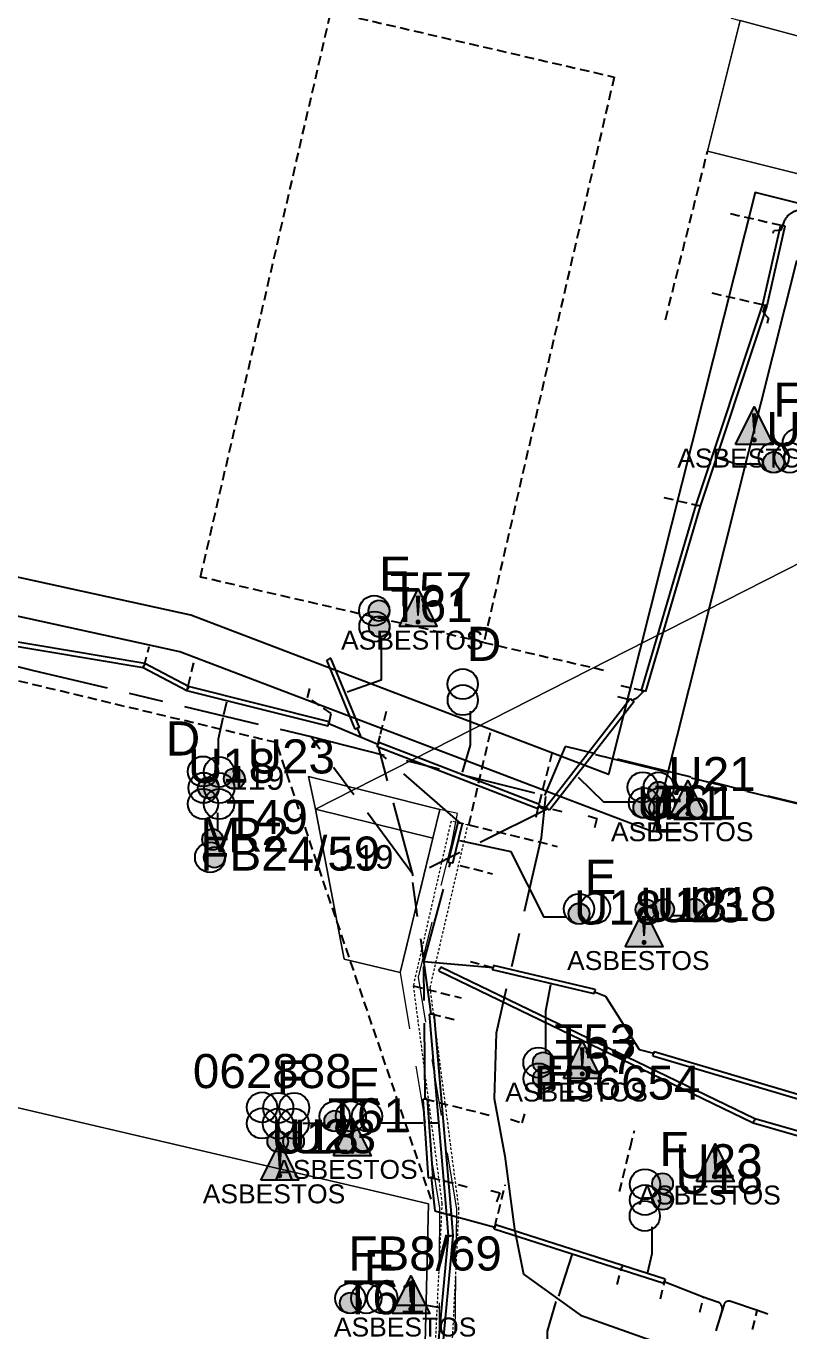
# Model space of a CAD drawing. Header units: metres. Extents: x 313711 to 315840, y 6256069 to 6257554.
# Drawn here: x 315249.5 to 315289.8, y 6256413.3 to 6256482.2 of the extents above; entities that cross this region are included whole.
import ezdxf
from ezdxf.enums import TextEntityAlignment as Align

# ---------------------------------------------------------------- set-up
doc = ezdxf.new("R2010")
doc.units = ezdxf.units.M
for name, pattern in [('Cable Exist UG', [8.2, 4, -1.2, 1.8, -1.2]), ('Dash', [5, 3, -2]), ('DASHED', [0.75, 0.5, -0.25]), ('HIDDEN', [0.375, 0.25, -0.125]), ('HIDDEN2', [0.1875, 0.125, -0.0625])]:
    doc.linetypes.add(name, pattern=pattern)
doc.layers.get('0').update_dxf_attribs({"color": 6})
for name, color, linetype in [('_User DUCT CONFIGS', 7, 'Continuous'), ('_User EARTHING', 7, 'Continuous'), ('Duct_SP_EXT', 7, 'Continuous'), ('Mains_HV_EXT', 7, 'Continuous'), ('Trench_SP_EXT', 7, 'Continuous'), ('UG_Details_SP_MISC', 7, 'Continuous')]:
    doc.layers.add(name, color=color, linetype=linetype)
for name, color, linetype, lineweight in [('Cadastre Easements_SP_EXT', 9, 'Continuous', 5), ('Cadastre Land Parcels_SP_EXT', 9, 'Continuous', 5), ('Cadastre Other Property_SP_EXT', 9, 'HIDDEN', 5)]:
    doc.layers.add(name, color=color, linetype=linetype, lineweight=lineweight)
doc.layers.add('UNKNOWN_FEATURES', color=1, linetype='DASHED', plot=False)
doc.styles.add('iecNAME', font='times.ttf')
doc.styles.get("Standard").update_dxf_attribs({"font": 'arial.ttf'})
doc.linetypes.add('Cable P UG', pattern='A,6,-0.5,["P",Standard,S=1.7,R=0,X=0.5,Y=-1],-2.9', length=9.4)

# ---------------------------------------------------------------- blocks, each defined once
blk = doc.blocks.new('DUCT_EXT')
blk.add_circle((0, 0.8), 0.8)
at = {"flags": 1}
blk.add_attdef('Z', (0, 0), '', height=0.2, dxfattribs=at)
at = {"flags": 9}
for tag, p in [('DUCT_CODE', (0, 0)), ('XSECT_TYPE', (0, -0.2)), ('STATE', (0, -0.6)), ('FB_REFERENCE', (0, -0.4)), ('NOTES', (0, -0.8))]:
    blk.add_attdef(tag, text='', height=0.2, dxfattribs=at).set_placement(p, align=Align.MIDDLE_LEFT)
blk = doc.blocks.new('WARNING_FEATURE_EXT')
h = blk.add_hatch(color=2)
h.dxf.hatch_style = 1
h.paths.add_polyline_path([(0.001, 1.995), (-0.994, -0.001), (0.997, -0.001)])
at = {"color": 18, "true_color": 0x000000}
blk.add_lwpolyline([(-0.994, -0.001), (0.001, 1.995), (0.997, -0.001)], close=True, dxfattribs=at)
at = {"color": 18, "true_color": 0x000000, "insert": (0.001, 0.872), "char_height": 1.5, "attachment_point": 5, "line_spacing_factor": 1.5, "style": 'iecNAME'}
blk.add_mtext_dynamic_manual_height_columns('!', width=1.5, gutter_width=4, heights=[0], dxfattribs=at)
at = {"color": 2, "flags": 1}
for tag, p in [('STATE', (1.191, 2.008)), ('HAZMAT_ID', (1.191, 0.723))]:
    blk.add_attdef(tag, p, '', height=0.8, dxfattribs=at)
at = {"color": 2}
blk.add_attdef('WARNING_TYPE', text='', height=1, dxfattribs=at).set_placement((-4.067, -1.217), (4.875, -1.217), align=Align.ALIGNED)
at = {"color": 2, "flags": 1}
blk.add_attdef('WARNING_DESC', text='', height=0.8, dxfattribs=at).set_placement((1.191, -0.562), align=Align.MIDDLE_CENTER)
blk = doc.blocks.new('CABLE_LARGE_EXT')
h = blk.add_hatch(color=256)
edge = h.paths.add_edge_path()
edge.add_arc((0, 0.55), 0.55, 0, 360)
blk.add_circle((0, 0.55), 0.55)
at = {"flags": 1}
blk.add_attdef('Z', (0, 0), '', height=0.2, dxfattribs=at)
at = {"flags": 9}
for tag, p in [('COND_CODE', (0, 0)), ('XSECT_SIZE', (0, -0.6)), ('STATE', (0, -0.4)), ('FB_REFERENCE', (0, -0.2)), ('NOTES', (0, -0.8))]:
    blk.add_attdef(tag, text='', height=0.2, dxfattribs=at).set_placement(p, align=Align.MIDDLE_LEFT)

msp = doc.modelspace()

# ---------------------------------------------------------------- linework, layer by layer
at = {"layer": '_User DUCT CONFIGS'}
for points in [[(315288.308, 6256459.063), (315287.064, 6256459.063), (315286.086, 6256459.385)], [(315268.294, 6256449.935), (315268.294, 6256447.644), (315266.494, 6256447.02)], [(315259.985, 6256445.846), (315260.142, 6256446.502)], [(315259.692, 6256443.196), (315259.692, 6256444.555), (315259.946, 6256445.68)], [(315272.997, 6256446.008), (315272.997, 6256444.225), (315272.585, 6256442.793)], [(315281.697, 6256441.203), (315280.062, 6256441.203), (315278.717, 6256442.513)], [(315259.666, 6256439.721), (315259.666, 6256440.642)], [(315278.108, 6256435.142), (315276.918, 6256435.142), (315275.174, 6256438.585), (315272.455, 6256439.171)], [(315284.378, 6256435.202), (315283.629, 6256435.202)], [(315276.993, 6256427.963), (315276.993, 6256430.193), (315277.267, 6256431.582)], [(315264.165, 6256424.256), (315265.301, 6256424.256)], [(315268.093, 6256424.266), (315269.642, 6256424.266), (315270.519, 6256424.266)], [(315270.874, 6256424.267), (315271.272, 6256424.276)], [(315282.607, 6256418.779), (315282.607, 6256417.35), (315282.372, 6256416.373)], [(315277.678, 6256415.122), (315278.392, 6256417.304)], [(315268.974, 6256414.633), (315270.685, 6256414.633), (315271.403, 6256414.515)], [(315277.091, 6256411.268), (315277.091, 6256413.266), (315277.551, 6256414.828)]]:
    msp.add_lwpolyline(points, dxfattribs=at)
at = {"layer": 'Cadastre Easements_SP_EXT', "linetype": 'Dash'}
msp.add_lwpolyline([(315271.549, 6256397.721), (315272.148, 6256408.156), (315272.297, 6256419.72), (315270.266, 6256431.963), (315272.01, 6256438.96), (315272.33, 6256440.606), (315271.401, 6256440.817), (315271.033, 6256439.306), (315269.308, 6256432.203), (315271.377, 6256419.763), (315271.329, 6256408.176), (315270.839, 6256398.178), (315268.528, 6256388.627), (315269.155, 6256388.484), (315271.549, 6256397.721)], close=True, dxfattribs=at)
at = {"layer": 'Cadastre Land Parcels_SP_EXT', "linetype": 'Continuous'}
for points in [[(315313.271, 6256509.492), (315294.772, 6256514.122), (315286.801, 6256482.619), (315287.274, 6256482.499), (315304.636, 6256477.824), (315313.271, 6256509.492)], [(315330.658, 6256503.14), (315329.834, 6256504.511), (315327.076, 6256506.042), (315313.271, 6256509.492), (315304.636, 6256477.824), (315287.274, 6256482.499), (315285.548, 6256475.592), (315317.476, 6256467.602), (315320.631, 6256467.654), (315322.244, 6256468.621), (315323.338, 6256469.277), (315324.869, 6256472.035), (315331.512, 6256498.651), (315331.458, 6256501.806), (315330.658, 6256503.14)], [(315264.818, 6256440.832), (315271.033, 6256439.306), (315271.401, 6256440.817), (315264.45, 6256442.564), (315264.818, 6256440.832)], [(315271.033, 6256439.306), (315264.818, 6256440.832), (315266.344, 6256432.923), (315269.308, 6256432.203), (315271.033, 6256439.306)]]:
    msp.add_lwpolyline(points, close=True, dxfattribs=at)
for points in [[(315331.512, 6256498.651), (315324.869, 6256472.035), (315323.338, 6256469.277), (315322.244, 6256468.621), (315320.631, 6256467.654), (315317.476, 6256467.602), (315264.818, 6256440.832), (315264.45, 6256442.564), (315271.401, 6256440.817), (315271.033, 6256439.306), (315269.308, 6256432.203), (315266.344, 6256432.923), (315264.818, 6256440.832), (315317.476, 6256467.602), (315285.548, 6256475.592), (315287.274, 6256482.499)], [(315270.517, 6256408.196), (315270.804, 6256419.993), (315268.726, 6256420.479), (315237.264, 6256427.827), (315227.538, 6256430.065), (315227.587, 6256430.295), (315215.34, 6256432.869), (315215.061, 6256434.078), (315207.086, 6256432.557), (315212.439, 6256407.014)], [(315237.264, 6256427.827), (315268.726, 6256420.479), (315270.804, 6256419.993), (315270.517, 6256408.196)]]:
    msp.add_lwpolyline(points, dxfattribs=at)
at = {"layer": 'Cadastre Other Property_SP_EXT', "linetype": 'HIDDEN2'}
msp.add_lwpolyline([(315270.938, 6256408.131), (315271.832, 6256407.969), (315272.409, 6256419.718), (315270.887, 6256431.421), (315272.881, 6256440.006), (315271.989, 6256440.208), (315269.991, 6256431.505), (315271.508, 6256420.02), (315270.938, 6256408.131)], close=True, dxfattribs=at)
at = {"layer": 'Duct_SP_EXT'}
for p, q in [((315289.394, 6256471.683), (315288.448, 6256467.494)), ((315289.628, 6256471.63), (315288.68, 6256467.429)), ((315289.394, 6256471.683), (315289.511, 6256471.656)), ((315289.628, 6256471.63), (315289.511, 6256471.656)), ((315288.448, 6256467.494), (315284.921, 6256456.92)), ((315288.68, 6256467.429), (315285.15, 6256456.848)), ((315288.448, 6256467.494), (315288.564, 6256467.462)), ((315288.68, 6256467.429), (315288.564, 6256467.462)), ((315284.921, 6256456.92), (315282.042, 6256447.114)), ((315285.15, 6256456.848), (315282.272, 6256447.047)), ((315284.921, 6256456.92), (315285.035, 6256456.884)), ((315285.15, 6256456.848), (315285.035, 6256456.884)), ((315255.722, 6256448.294), (315246.717, 6256449.806)), ((315255.799, 6256448.524), (315246.764, 6256450.041)), ((315255.722, 6256448.294), (315255.76, 6256448.409)), ((315255.799, 6256448.524), (315255.76, 6256448.409)), ((315258.114, 6256447.317), (315255.799, 6256448.524)), ((315265.417, 6256448.713), (315265.528, 6256448.759)), ((315266.921, 6256445.067), (315265.417, 6256448.713)), ((315265.639, 6256448.805), (315265.528, 6256448.759)), ((315267.143, 6256445.158), (315265.639, 6256448.805)), ((315258.028, 6256447.092), (315255.722, 6256448.294)), ((315258.028, 6256447.092), (315258.071, 6256447.204)), ((315265.49, 6256445.215), (315258.028, 6256447.092)), ((315258.114, 6256447.317), (315258.071, 6256447.204)), ((315265.549, 6256445.448), (315258.114, 6256447.317)), ((315282.042, 6256447.114), (315282.157, 6256447.08)), ((315282.272, 6256447.047), (315282.157, 6256447.08)), ((315281.469, 6256446.675), (315277.011, 6256440.938)), ((315281.658, 6256446.528), (315277.201, 6256440.79)), ((315281.469, 6256446.675), (315281.564, 6256446.601)), ((315281.658, 6256446.528), (315281.564, 6256446.601)), ((315265.49, 6256445.215), (315265.519, 6256445.332)), ((315265.549, 6256445.448), (315265.519, 6256445.332)), ((315266.921, 6256445.067), (315267.032, 6256445.113)), ((315267.143, 6256445.158), (315267.032, 6256445.113)), ((315268.084, 6256444.127), (315268.127, 6256444.239)), ((315268.17, 6256444.351), (315268.127, 6256444.239)), ((315276.661, 6256441.086), (315268.17, 6256444.351)), ((315276.575, 6256440.862), (315268.084, 6256444.127)), ((315276.575, 6256440.862), (315276.618, 6256440.974)), ((315276.661, 6256441.086), (315276.618, 6256440.974)), ((315277.011, 6256440.938), (315277.106, 6256440.864)), ((315277.201, 6256440.79), (315277.106, 6256440.864)), ((315271.844, 6256438.041), (315272.369, 6256440.133)), ((315272.076, 6256437.982), (315272.602, 6256440.074)), ((315272.369, 6256440.133), (315272.485, 6256440.103)), ((315272.602, 6256440.074), (315272.485, 6256440.103)), ((315271.844, 6256438.041), (315271.96, 6256438.011)), ((315272.076, 6256437.982), (315271.96, 6256438.011)), ((315271.451, 6256432.511), (315271.399, 6256432.403)), ((315271.451, 6256432.511), (315288.049, 6256424.496)), ((315274.234, 6256432.581), (315274.207, 6256432.465)), ((315279.608, 6256431.316), (315274.234, 6256432.581)), ((315271.347, 6256432.295), (315271.399, 6256432.403)), ((315271.347, 6256432.295), (315287.963, 6256424.271)), ((315274.179, 6256432.348), (315274.207, 6256432.465)), ((315279.553, 6256431.083), (315274.179, 6256432.348)), ((315279.553, 6256431.083), (315279.581, 6256431.199)), ((315279.608, 6256431.316), (315279.581, 6256431.199)), ((315270.837, 6256430.019), (315270.957, 6256430.029)), ((315270.837, 6256430.019), (315271.75, 6256419.418)), ((315271.076, 6256430.039), (315270.957, 6256430.029)), ((315271.076, 6256430.039), (315271.989, 6256419.439)), ((315282.647, 6256427.81), (315282.681, 6256427.925)), ((315282.647, 6256427.81), (315315.728, 6256417.99)), ((315282.716, 6256428.04), (315282.681, 6256427.925)), ((315282.716, 6256428.04), (315315.797, 6256418.22)), ((315270.495, 6256425.524), (315270.615, 6256425.532)), ((315270.495, 6256425.524), (315270.788, 6256421.374)), ((315270.735, 6256425.54), (315270.615, 6256425.532)), ((315270.735, 6256425.54), (315271.028, 6256421.391)), ((315287.963, 6256424.271), (315288.006, 6256424.383)), ((315287.963, 6256424.271), (315316.492, 6256416.072)), ((315288.049, 6256424.496), (315288.006, 6256424.383)), ((315288.049, 6256424.496), (315316.558, 6256416.303)), ((315270.788, 6256421.374), (315270.908, 6256421.383)), ((315271.028, 6256421.391), (315270.908, 6256421.383)), ((315271.75, 6256419.418), (315271.87, 6256419.428)), ((315271.75, 6256419.418), (315271.87, 6256419.428)), ((315271.75, 6256419.418), (315271.846, 6256418.301)), ((315271.989, 6256419.439), (315271.87, 6256419.428)), ((315271.989, 6256419.439), (315271.87, 6256419.428)), ((315271.989, 6256419.439), (315272.087, 6256418.3)), ((315274.26, 6256418.647), (315274.296, 6256418.762)), ((315274.333, 6256418.876), (315274.296, 6256418.762)), ((315281.048, 6256416.739), (315274.333, 6256418.876)), ((315271.846, 6256418.301), (315271.096, 6256410.283)), ((315272.087, 6256418.3), (315271.335, 6256410.261)), ((315271.846, 6256418.301), (315271.967, 6256418.3)), ((315272.087, 6256418.3), (315271.967, 6256418.3)), ((315280.976, 6256416.51), (315274.26, 6256418.647)), ((315280.976, 6256416.51), (315281.012, 6256416.625)), ((315280.976, 6256416.51), (315281.012, 6256416.625)), ((315281.048, 6256416.739), (315281.012, 6256416.625)), ((315281.048, 6256416.739), (315281.012, 6256416.625)), ((315283.305, 6256416.021), (315281.048, 6256416.739)), ((315283.233, 6256415.792), (315280.976, 6256416.51)), ((315283.305, 6256416.021), (315283.269, 6256415.906)), ((315283.233, 6256415.792), (315283.269, 6256415.906))]:
    msp.add_line(p, q, dxfattribs=at)
at = {"layer": 'Mains_HV_EXT', "linetype": 'Cable P UG'}
for points in [[(315328.997, 6256476.09), (315324.46, 6256468.2), (315323.016, 6256467.335), (315321.058, 6256466.161), (315317.303, 6256466.099), (315288.067, 6256473.415), (315280.316, 6256442.663), (315258.23, 6256451.077), (315198.578, 6256464.139), (315188.112, 6256441.751), (315188.112, 6256441.751), (315195.592, 6256402.943)], [(315329.923, 6256471.826), (315326.688, 6256466.039), (315324.558, 6256464.761), (315321.911, 6256463.175), (315316.958, 6256463.093), (315290.244, 6256469.778), (315282.647, 6256439.635), (315257.657, 6256449.155), (315199.712, 6256461.843), (315190.199, 6256441.492), (315197.563, 6256403.338)]]:
    msp.add_lwpolyline(points, dxfattribs=at)
at = {"layer": 'Trench_SP_EXT', "linetype": 'Cable Exist UG'}
for points in [[(315290.737, 6256472.438, 0.432373), (315289.511, 6256471.656)], [(315282.157, 6256447.08, -0.165266), (315281.564, 6256446.601)], [(315277.106, 6256440.864, -0.24728), (315276.624, 6256440.995)], [(315283.26, 6256415.887), (315285.316, 6256415.073), (315286.077, 6256414.816), (315286.077, 6256414.816, -0.350115), (315286.323, 6256414.399), (315286.323, 6256414.399), (315285.991, 6256413.285)], [(315288.733, 6256414.163), (315288.176, 6256414.367), (315286.73, 6256414.848), (315286.73, 6256414.848, 0.418406), (315286.398, 6256414.634), (315286.398, 6256414.634), (315285.991, 6256413.306)]]:
    msp.add_lwpolyline(points, format="xyb", dxfattribs=at)
for points in [[(315304.257, 6256453.6), (315300.602, 6256438.632), (315278.039, 6256444.142)], [(315248.142, 6256448.593), (315249.928, 6256448.167), (315264.572, 6256444.672), (315276.949, 6256441.558), (315278.039, 6256444.142)], [(315268.128, 6256444.261), (315265.524, 6256445.337)], [(315267.032, 6256445.113), (315267.224, 6256444.634)], [(315269.954, 6256437.427), (315264.572, 6256444.672)], [(315269.986, 6256437.308), (315268.126, 6256444.233)], [(315272.514, 6256440.089), (315268.291, 6256443.737)], [(315276.976, 6256441.515), (315276.753, 6256439.331), (315274.374, 6256429.014), (315274.277, 6256425.551), (315274.833, 6256422.516), (315275.338, 6256418.663), (315275.818, 6256416.285)], [(315277.106, 6256440.864), (315269.986, 6256437.308)], [(315270.56, 6256432.756), (315271.96, 6256438.011)], [(315270.947, 6256430.029), (315269.932, 6256437.176)], [(315274.207, 6256432.465), (315270.557, 6256432.775)], [(315270.615, 6256425.532), (315270.557, 6256432.775)], [(315279.542, 6256431.209), (315280.143, 6256430.956), (315281.923, 6256428.139), (315282.686, 6256427.943)], [(315270.933, 6256421.376), (315271.135, 6256419.621), (315274.296, 6256418.762)], [(315275.818, 6256416.285), (315278.839, 6256414.121), (315282.954, 6256412.65), (315285.712, 6256411.685), (315289.658, 6256410.392), (315290.877, 6256409.993)]]:
    msp.add_lwpolyline(points, dxfattribs=at)
at = {"layer": 'UG_Details_SP_MISC', "linetype": 'Cable Exist UG', "flags": 128}
msp.add_lwpolyline([(315279.627, 6256443.718), (315300.515, 6256438.644), (315304.257, 6256453.6), (315307.484, 6256466.494), (315307.746, 6256467.54)], dxfattribs=at)
at = {"layer": 'UNKNOWN_FEATURES'}
for points in [[(315265.641, 6256482.958), (315280.608, 6256479.505), (315273.717, 6256449.644), (315258.75, 6256453.098), (315265.641, 6256482.958)], [(315283.32, 6256466.689), (315285.548, 6256475.592)], [(315286.752, 6256472.293), (315289.511, 6256471.656)], [(315289.019, 6256471.267), (315289.053, 6256471.401), (315289.454, 6256471.43), (315289.511, 6256471.656)], [(315285.773, 6256468.106), (315288.564, 6256467.462)], [(315288.564, 6256467.462), (315288.471, 6256467.091), (315288.767, 6256466.766), (315288.739, 6256466.657), (315288.696, 6256466.483)], [(315270.941, 6256420.237), (315262.759, 6256444.352), (315247.638, 6256447.961), (315201.285, 6256459.008)], [(315283.24, 6256457.298), (315285.035, 6256456.884)], [(315255.779, 6256448.399), (315256.038, 6256449.427)], [(315273.717, 6256449.644), (315280.159, 6256448.157)], [(315258.058, 6256447.211), (315258.096, 6256447.36), (315258.462, 6256448.818)], [(315265.522, 6256445.331), (315265.56, 6256445.483), (315265.662, 6256445.886), (315264.4, 6256446.734), (315264.539, 6256447.285)], [(315282.157, 6256447.08), (315280.975, 6256447.353)], [(315268.126, 6256444.233), (315268.269, 6256444.802), (315268.635, 6256446.26)], [(315280.787, 6256446.781), (315281.564, 6256446.602)], [(315272.936, 6256440.011), (315274.069, 6256444.889)], [(315276.48, 6256440.423), (315277.222, 6256443.373), (315277.394, 6256444.058)], [(315276.627, 6256441.008), (315278.051, 6256440.66)], [(315279.238, 6256440.477), (315279.688, 6256440.34), (315279.551, 6256439.812)], [(315272.936, 6256440.011), (315277.601, 6256438.872)], [(315272.462, 6256437.863), (315274.182, 6256437.43)], [(315274.206, 6256432.465), (315273.01, 6256432.767)], [(315269.991, 6256431.505), (315272.532, 6256430.866)], [(315270.947, 6256430.029), (315272.24, 6256429.704)], [(315270.615, 6256425.532), (315274.031, 6256424.673)], [(315275.135, 6256424.462), (315275.741, 6256424.266), (315275.918, 6256424.853)], [(315280.892, 6256420.641), (315281.468, 6256423.002), (315281.679, 6256423.862)], [(315270.908, 6256421.383), (315273.067, 6256420.84)], [(315274.296, 6256418.762), (315274.858, 6256420.997)], [(315274.098, 6256420.706), (315274.568, 6256420.569), (315274.372, 6256420.041)], [(315280.776, 6256415.725), (315281.003, 6256416.627)], [(315283.051, 6256414.968), (315283.285, 6256415.901)], [(315285.135, 6256414.275), (315285.333, 6256415.061)], [(315287.922, 6256413.348), (315288.172, 6256414.345), (315288.188, 6256414.407)]]:
    msp.add_lwpolyline(points, dxfattribs=at)

# ---------------------------------------------------------------- block references
at = {"layer": '_User DUCT CONFIGS'}
for name, p in [('DUCT_EXT', (315290.315, 6256459.355)), ('DUCT_EXT', (315289.882, 6256458.604)), ('CABLE_LARGE_EXT', (315289.04, 6256458.604)), ('DUCT_EXT', (315278.754, 6256434.77)), ('DUCT_EXT', (315279.599, 6256434.784)), ('CABLE_LARGE_EXT', (315278.754, 6256434.77)), ('DUCT_EXT', (315265.844, 6256423.816)), ('CABLE_LARGE_EXT', (315265.844, 6256423.816)), ('DUCT_EXT', (315266.694, 6256423.816)), ('DUCT_EXT', (315267.544, 6256423.816)), ('DUCT_EXT', (315266.665, 6256414.202)), ('CABLE_LARGE_EXT', (315266.665, 6256414.202)), ('DUCT_EXT', (315267.515, 6256414.202)), ('DUCT_EXT', (315268.365, 6256414.202))]:
    msp.add_blockref(name, p, dxfattribs=at)
for name, p, rotation in [('DUCT_EXT', (315289.04, 6256458.604), 359.9454710697963), ('DUCT_EXT', (315268.73, 6256451.321), 89.95371849291912), ('CABLE_LARGE_EXT', (315268.73, 6256451.321), 89.95371849291912), ('DUCT_EXT', (315268.744, 6256450.482), 89.95371849291912), ('CABLE_LARGE_EXT', (315268.744, 6256450.482), 89.95371849291912), ('DUCT_EXT', (315273.409, 6256447.443), 89.95371849291912), ('DUCT_EXT', (315273.412, 6256446.6), 89.95371849291912), ('DUCT_EXT', (315259.682, 6256442.827), 89.95371849291912), ('DUCT_EXT', (315260.53, 6256442.807), 89.95371849291912), ('CABLE_LARGE_EXT', (315261.086, 6256442.45), 89.95371849291912), ('DUCT_EXT', (315259.712, 6256441.964), 89.95371849291912), ('CABLE_LARGE_EXT', (315259.712, 6256441.964), 89.95371849291912), ('DUCT_EXT', (315260.543, 6256441.95), 89.95371849291912), ('DUCT_EXT', (315282.109, 6256441.194), 359.4303309595031), ('DUCT_EXT', (315282.949, 6256441.184), 359.4303309595031), ('CABLE_LARGE_EXT', (315282.949, 6256441.184), 359.4303309595031), ('DUCT_EXT', (315259.679, 6256441.114), 90), ('DUCT_EXT', (315260.53, 6256441.105), 89.95371849291912), ('DUCT_EXT', (315282.173, 6256440.372), 359.4303309595031), ('CABLE_LARGE_EXT', (315282.173, 6256440.372), 359.4303309595031), ('DUCT_EXT', (315283.008, 6256440.362), 359.4303309595031), ('CABLE_LARGE_EXT', (315283.008, 6256440.362), 359.4303309595031), ('CABLE_LARGE_EXT', (315259.937, 6256439.235), 89.95371849291912), ('DUCT_EXT', (315260.059, 6256438.296), 90), ('CABLE_LARGE_EXT', (315260.034, 6256438.296), 90), ('CABLE_LARGE_EXT', (315282.284, 6256434.983), 359.4303309595031), ('CABLE_LARGE_EXT', (315283.219, 6256434.992), 359.4303309595031), ('CABLE_LARGE_EXT', (315284.848, 6256435.012), 359.4303309595031), ('DUCT_EXT', (315277.41, 6256427.452), 89.95371849291912), ('CABLE_LARGE_EXT', (315277.41, 6256427.452), 89.95371849291912), ('DUCT_EXT', (315277.424, 6256426.613), 89.95371849291912), ('CABLE_LARGE_EXT', (315277.424, 6256426.613), 89.95371849291912), ('DUCT_EXT', (315262.005, 6256424.292), 0.04184665177891134), ('DUCT_EXT', (315262.854, 6256424.26), 359.9955651795112), ('DUCT_EXT', (315263.699, 6256424.26), 359.9955651795112), ('DUCT_EXT', (315261.997, 6256423.441), 359.9955651795112), ('DUCT_EXT', (315262.841, 6256423.428), 359.9955651795112), ('DUCT_EXT', (315263.678, 6256423.431), 359.9955651795112), ('CABLE_LARGE_EXT', (315262.831, 6256422.74), 359.9955651795112), ('CABLE_LARGE_EXT', (315263.668, 6256422.744), 359.9955651795112), ('DUCT_EXT', (315283.038, 6256421.032), 90.03872290662906), ('CABLE_LARGE_EXT', (315283.718, 6256421.064), 90.03872290662906), ('DUCT_EXT', (315283.041, 6256420.195), 90.03872290662906), ('CABLE_LARGE_EXT', (315283.722, 6256420.227), 90.03872290662906), ('DUCT_EXT', (315283.029, 6256419.351), 90.03872290662906)]:
    msp.add_blockref(name, p, dxfattribs=dict(at, rotation=rotation))
at = {"layer": '_User EARTHING'}
ref = msp.add_blockref('WARNING_FEATURE_EXT', (315288.011, 6256460.099), dxfattribs=at)
ref.add_attrib('WARNING_TYPE', 'ASBESTOS', (315283.944, 6256458.882), dxfattribs={"layer": '0', "color": 2, "height": 1})
ref = msp.add_blockref('WARNING_FEATURE_EXT', (315270.244, 6256450.482), dxfattribs=at)
ref.add_attrib('WARNING_TYPE', 'ASBESTOS', (315266.177, 6256449.265), dxfattribs={"layer": '0', "color": 2, "height": 1})
ref = msp.add_blockref('WARNING_FEATURE_EXT', (315284.508, 6256440.362), dxfattribs=at)
ref.add_attrib('WARNING_TYPE', 'ASBESTOS', (315280.441, 6256439.145), dxfattribs={"layer": '0', "color": 2, "height": 1})
ref = msp.add_blockref('WARNING_FEATURE_EXT', (315282.189, 6256433.559), dxfattribs=at)
ref.add_attrib('WARNING_TYPE', 'ASBESTOS', (315278.122, 6256432.342), dxfattribs={"layer": '0', "color": 2, "height": 1})
ref = msp.add_blockref('WARNING_FEATURE_EXT', (315278.924, 6256426.613), dxfattribs=at)
ref.add_attrib('WARNING_TYPE', 'ASBESTOS', (315274.857, 6256425.397), dxfattribs={"layer": '0', "color": 2, "height": 1})
ref = msp.add_blockref('WARNING_FEATURE_EXT', (315266.764, 6256422.527), dxfattribs=at)
ref.add_attrib('WARNING_TYPE', 'ASBESTOS', (315262.697, 6256421.31), dxfattribs={"layer": '0', "color": 2, "height": 1})
ref = msp.add_blockref('WARNING_FEATURE_EXT', (315262.935, 6256421.237), dxfattribs=at)
ref.add_attrib('WARNING_TYPE', 'ASBESTOS', (315258.869, 6256420.02), dxfattribs={"layer": '0', "color": 2, "height": 1})
ref = msp.add_blockref('WARNING_FEATURE_EXT', (315285.953, 6256421.173), dxfattribs=at)
ref.add_attrib('WARNING_TYPE', 'ASBESTOS', (315281.886, 6256419.957), dxfattribs={"layer": '0', "color": 2, "height": 1})
ref = msp.add_blockref('WARNING_FEATURE_EXT', (315269.865, 6256414.202), dxfattribs=at)
ref.add_attrib('WARNING_TYPE', 'ASBESTOS', (315265.799, 6256412.985), dxfattribs={"layer": '0', "color": 2, "height": 1})

# ---------------------------------------------------------------- texts
at = {"layer": '_User DUCT CONFIGS'}
for s, p in [('FB4/36', (315289.028, 6256461.565)), ('U21', (315288.65, 6256460.007)), ('E', (315268.196, 6256452.38)), ('T57', (315268.76, 6256451.544)), ('T61', (315268.799, 6256450.723)), ('D', (315272.826, 6256448.668)), ('D', (315256.918, 6256443.672)), ('U23', (315261.242, 6256442.724)), ('U18', (315258.085, 6256442.229)), ('U21', (315283.477, 6256441.79)), ('U21', (315281.808, 6256440.246)), ('T61', (315282.734, 6256440.284)), ('T49', (315260.093, 6256439.528)), ('E', (315282.597, 6256439.599)), ('M', (315258.747, 6256438.564)), ('R2', (315260.209, 6256438.591)), ('FB24/59', (315258.743, 6256437.592)), ('E', (315279.049, 6256436.366)), ('U18', (315281.967, 6256434.885)), ('U23', (315282.854, 6256434.866)), ('U18', (315284.574, 6256434.934)), ('U18', (315278.484, 6256434.745)), ('T53', (315277.44, 6256427.676)), ('T57', (315277.479, 6256426.854)), ('F', (315276.993, 6256426.027)), ('F', (315262.773, 6256425.772)), ('E', (315266.564, 6256425.366)), ('FB6654', (315276.367, 6256425.499)), ('T61', (315265.477, 6256423.77)), ('U18', (315262.499, 6256422.643)), ('U23', (315263.418, 6256422.662)), ('F', (315283.009, 6256421.992)), ('U23', (315283.84, 6256421.342)), ('U18', (315283.859, 6256420.52)), ('FB8/69', (315266.568, 6256416.471)), ('E', (315267.385, 6256415.752)), ('T61', (315266.299, 6256414.156))]:
    msp.add_text(s, height=1.8, dxfattribs=at).set_placement(p)
at = {"layer": 'Cadastre Land Parcels_SP_EXT'}
for p in [(315260.267, 6256441.863), (315266.027, 6256437.688)]:
    msp.add_text('119', height=1.25, dxfattribs=at).set_placement(p)
at = {"layer": 'Cadastre Other Property_SP_EXT'}
msp.add_text('062888', height=1.8, dxfattribs=at).set_placement((315258.346, 6256426.105))

doc.saveas('drawing.dxf')
